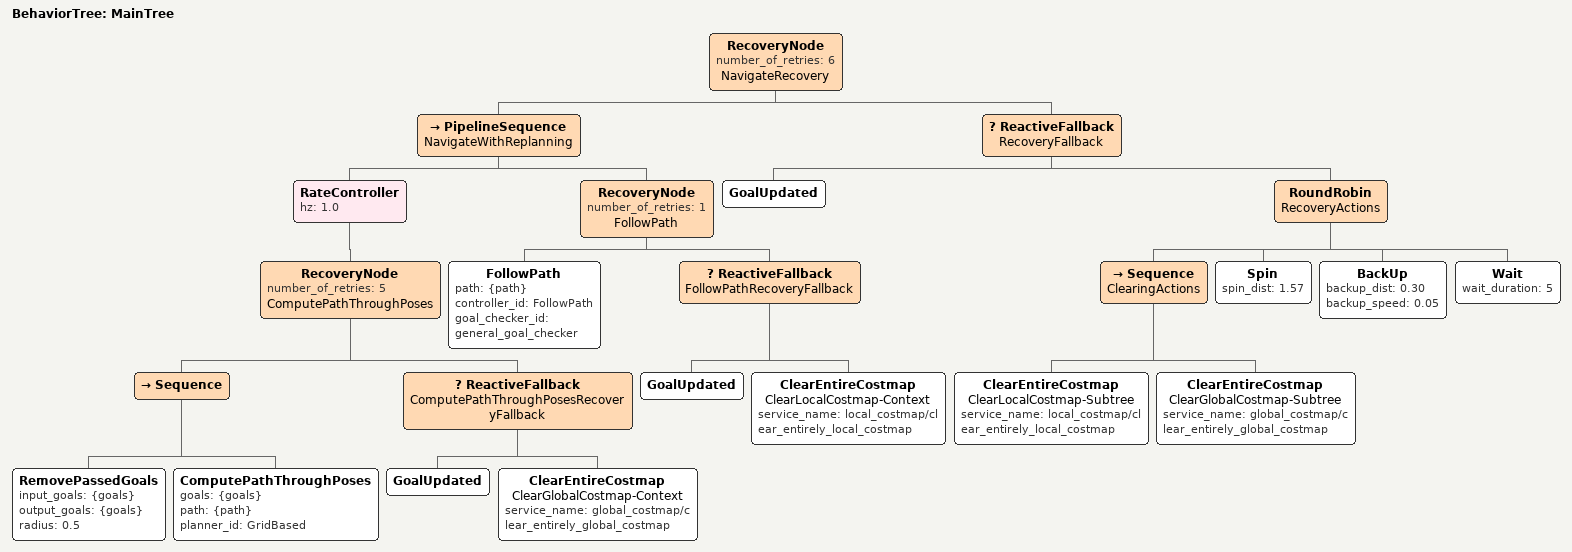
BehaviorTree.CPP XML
<root main_tree_to_execute="MainTree">
  <BehaviorTree ID="MainTree">
    <RecoveryNode number_of_retries="6" name="NavigateRecovery">
      <PipelineSequence name="NavigateWithReplanning">
        <RateController hz="1.0">
          <RecoveryNode number_of_retries="5" name="ComputePathThroughPoses">
            <Sequence>
              <RemovePassedGoals input_goals="{goals}" output_goals="{goals}" radius="0.5"/>
              <ComputePathThroughPoses goals="{goals}" path="{path}" planner_id="GridBased"/>
            </Sequence>
            <ReactiveFallback name="ComputePathThroughPosesRecoveryFallback">
              <GoalUpdated/>
              <ClearEntireCostmap name="ClearGlobalCostmap-Context"
                                  service_name="global_costmap/clear_entirely_global_costmap"/>
            </ReactiveFallback>
          </RecoveryNode>
        </RateController>
        <RecoveryNode number_of_retries="1" name="FollowPath">
          <FollowPath path="{path}" controller_id="FollowPath" goal_checker_id="general_goal_checker"/>
          <ReactiveFallback name="FollowPathRecoveryFallback">
            <GoalUpdated/>
            <ClearEntireCostmap name="ClearLocalCostmap-Context"
                                service_name="local_costmap/clear_entirely_local_costmap"/>
          </ReactiveFallback>
        </RecoveryNode>
      </PipelineSequence>

      <ReactiveFallback name="RecoveryFallback">
        <GoalUpdated/>
        <RoundRobin name="RecoveryActions">
          <Sequence name="ClearingActions">
            <ClearEntireCostmap name="ClearLocalCostmap-Subtree"
                                service_name="local_costmap/clear_entirely_local_costmap"/>
            <ClearEntireCostmap name="ClearGlobalCostmap-Subtree"
                                service_name="global_costmap/clear_entirely_global_costmap"/>
          </Sequence>
          <Spin spin_dist="1.57"/>
          <BackUp backup_dist="0.30" backup_speed="0.05"/>
          <Wait wait_duration="5"/>
        </RoundRobin>
      </ReactiveFallback>
    </RecoveryNode>
  </BehaviorTree>
</root>
